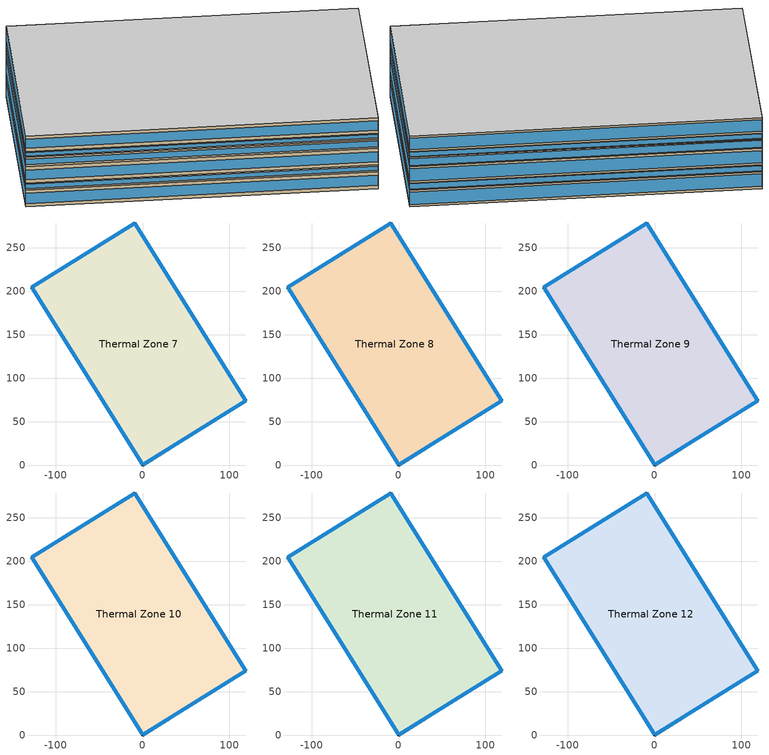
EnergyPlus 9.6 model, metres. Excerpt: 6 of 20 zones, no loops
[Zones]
Thermal Zone 7
 floor to Thermal Zone 6 (Interior Floor): 0,0 -127.78,204.5 -8.93,278.77 118.85,74.27 z66.81
 wall outside (Ext Wall): -8.93,278.77 -127.78,204.5 0,0 118.85,74.27 -8.93,278.77 z66.81:80.35
 window (Ext Window): -8.94,278.76 -127.78,204.5 z68.23:78.93; 0.01,0.01 118.85,74.26 z68.91:78.25; -127.78,204.49 -0.01,0.01 z69.52:77.64; 118.85,74.28 -8.93,278.76 z68.5:78.66
Thermal Zone 8
 floor to Thermal Zone 7 (Interior Floor): 0,0 -127.78,204.5 -8.93,278.77 118.85,74.27 z80.35
 wall outside (Ext Wall): -8.93,278.77 -127.78,204.5 0,0 118.85,74.27 -8.93,278.77 z80.35:86.02
 window (Ext Window): -8.94,278.76 -127.78,204.5 z80.95:85.42; 0.01,0.01 118.85,74.26 z81.23:85.14; -127.78,204.49 -0.01,0.01 z81.48:84.89; 118.85,74.28 -8.93,278.76 z81.06:85.31
Thermal Zone 9
 floor to Thermal Zone 8 (Interior Floor): 0,0 -127.78,204.5 -8.93,278.77 118.85,74.27 z86.02
 wall outside (Ext Wall): -8.93,278.77 -127.78,204.5 0,0 118.85,74.27 -8.93,278.77 z86.02:99.2
 window (Ext Window): -8.94,278.76 -127.78,204.5 z87.4:97.82; 0.01,0.01 118.85,74.26 z88.06:97.16; -127.78,204.49 -0.01,0.01 z88.66:96.56; 118.85,74.28 -8.93,278.76 z87.67:97.55
Thermal Zone 10
 floor to Thermal Zone 9 (Interior Floor): 0,0 -127.78,204.5 -8.93,278.77 118.85,74.27 z99.2
 wall outside (Ext Wall): -8.93,278.77 -127.78,204.5 0,0 118.85,74.27 -8.93,278.77 z99.2:106.75
 window (Ext Window): -8.94,278.76 -127.78,204.5 z99.99:105.96; 0.01,0.01 118.85,74.26 z100.37:105.58; -127.78,204.49 -0.01,0.01 z100.71:105.24; 118.85,74.28 -8.93,278.76 z100.14:105.81
Thermal Zone 11
 floor to Thermal Zone 10 (Interior Floor): 0,0 -127.78,204.5 -8.93,278.77 118.85,74.27 z106.75
 wall outside (Ext Wall): -8.93,278.77 -127.78,204.5 0,0 118.85,74.27 -8.93,278.77 z106.75:111.5
 window (Ext Window): -8.94,278.76 -127.78,204.5 z107.25:111; 0.01,0.01 118.85,74.26 z107.49:110.76; -127.78,204.49 -0.01,0.01 z107.7:110.55; 118.85,74.28 -8.93,278.76 z107.34:110.91
Thermal Zone 12
 floor to Thermal Zone 11 (Interior Floor): 0,0 -127.78,204.5 -8.93,278.77 118.85,74.27 z111.5
 wall outside (Ext Wall): -8.93,278.77 -127.78,204.5 0,0 118.85,74.27 -8.93,278.77 z111.5:123.9
 window (Ext Window): -8.94,278.76 -127.78,204.5 z112.8:122.6; 0.01,0.01 118.85,74.26 z113.42:121.98; -127.78,204.49 -0.01,0.01 z113.98:121.42; 118.85,74.28 -8.93,278.76 z113.05:122.35
 ceiling to Thermal Zone 13 (Interior Ceiling): 118.85,74.27 -8.93,278.77 -127.78,204.5 0,0 z123.9
[Building]
Building 1: North Axis {deg}=-0
[Site:Location]
Washington Dc Dulles IntL Ar: Latitude {deg}=38.98; Longitude {deg}=-77.47; Time Zone {hr}=-5; Elevation {m}=82
[SizingPeriod:DesignDay] Month=7; Day of Month=21; Day Type=SummerDesignDay; Daily Dry-Bulb Temperature Range {deltaC}=14.4; Dry-Bulb Temperature Range Modifier Type=DefaultMultipliers; Barometric Pressure {Pa}=86790; Wind Speed {m/s}=5; Wind Direction {deg}=340; Rain Indicator=No; Snow Indicator=No; Daylight Saving Time Indicator=No; Solar Model Indicator=ASHRAETau; ASHRAE Clear Sky Optical Depth for Beam Irradiance (taub)=0.339; ASHRAE Clear Sky Optical Depth for Diffuse Irradiance (taud)=2.366; Begin Environment Reset Mode=FullResetAtBeginEnvironment
Name | Maximum Dry-Bulb Temperature {C} | Humidity Condition Type | Wetbulb or DewPoint at Maximum Dry-Bulb {C} | Enthalpy at Maximum Dry-Bulb {J/kg}
SALT-LAKE-CITY-IAP Ann Clg .4% Condns DB=>MWB | 36.5 | Wetbulb | 17.1
SALT-LAKE-CITY-IAP Ann Clg .4% Condns DP=>MDB | 22.5 | Dewpoint | 15.6
SALT-LAKE-CITY-IAP Ann Clg .4% Condns Enth=>MDB | 30.8 | Enthalpy |  | 59300
SALT-LAKE-CITY-IAP Ann Clg .4% Condns WB=>MDB | 31.2 | Wetbulb | 19
[Material] Thermal Absorptance=0.9
Name | Roughness | Thickness m | Conductivity W/m-K | Density kg/m3 | Specific Heat J/kg-K | Solar Absorptance | Visible Absorptance
wall concrete | MediumRough | 0.398 | 0.5 | 2243 | 837 | 0.65 | 0.65
Wall Insulation [37] | MediumRough | 0.0681 | 0.0432 | 91 | 837 | 0.5 | 0.5
F16 Acoustic tile | MediumSmooth | 0.0191 | 0.06 | 368 | 590 | 0.3 | 0.3
M11 100mm lightweight concrete | MediumRough | 0.1016 | 0.53 | 1280 | 840 | 0.5 | 0.5
[Material:AirGap]
F05 Ceiling air space resistance: Thermal Resistance m2-K/W=0.18
[WindowMaterial:SimpleGlazingSystem]
Window Material Simple Glazing System: U-Factor W/m2-K=1.51; Solar Heat Gain Coefficient=0.25
[Construction]
Ext Wall: wall concrete, Wall Insulation [37]
Ext Window: Window Material Simple Glazing System
Interior Ceiling: M11 100mm lightweight concrete, F05 Ceiling air space resistance, F16 Acoustic tile
Interior Floor: F16 Acoustic tile, F05 Ceiling air space resistance, M11 100mm lightweight concrete
[Zone]
Thermal Zone 7: 328, 0, 0, 66.81, , 1, , , , , , Yes
Thermal Zone 8: 328, 0, 0, 80.35, , 1, , , , , , Yes
Thermal Zone 9: 328, 0, 0, 86.02, , 1, , , , , , Yes
Thermal Zone 10: 328, 0, 0, 99.2, , 1, , , , , , Yes
Thermal Zone 11: 328, 0, 0, 106.75, , 1, , , , , , Yes
Thermal Zone 12: 328, 0, 0, 111.5, , 1, , , , , , Yes
